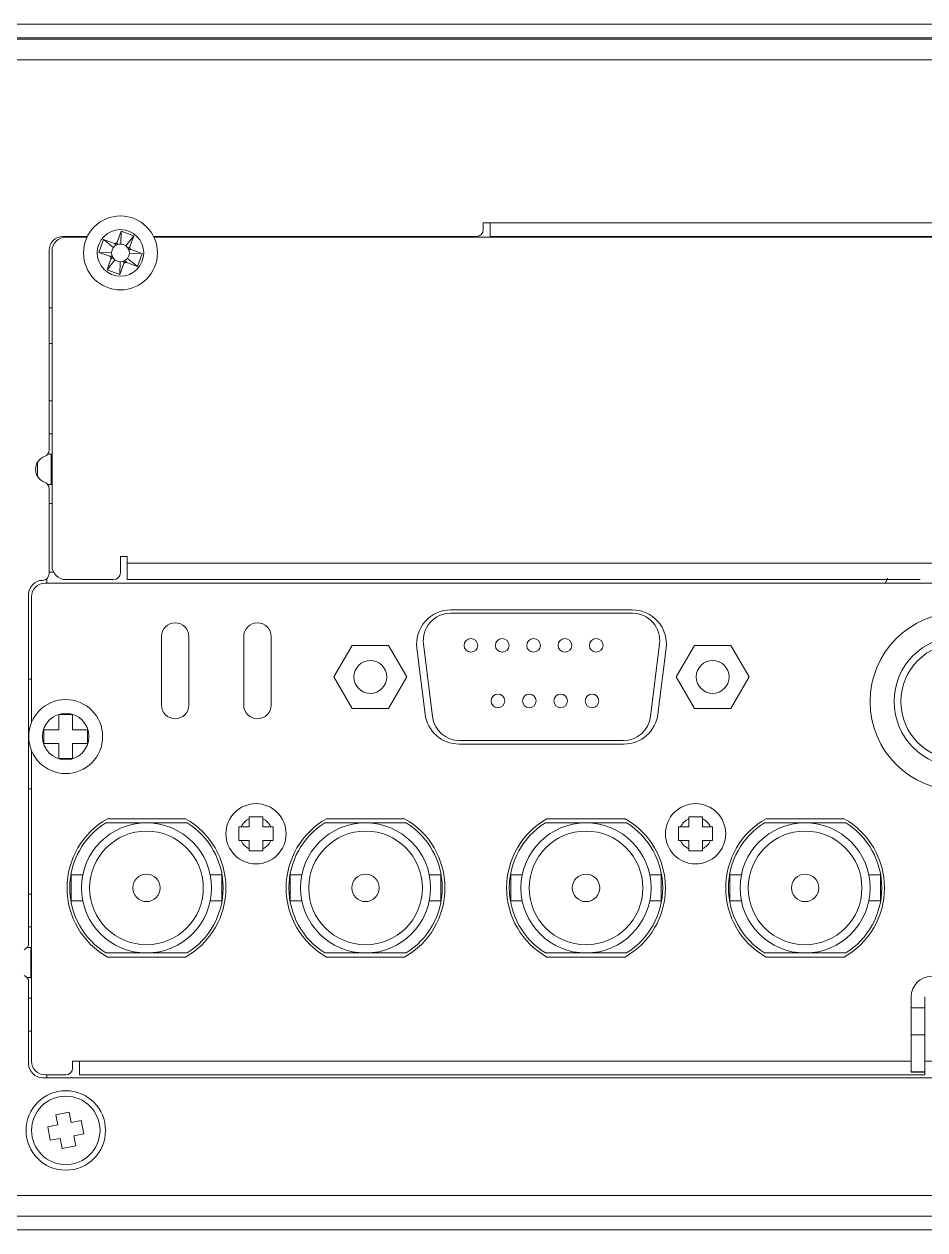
# Model space of a CAD drawing. Header units: millimetres. Extents: x 5 to 589, y 5 to 415.
# Drawn here: x 152.6 to 185.5, y 325.69 to 369.7 of the extents above; entities that cross this region are included whole.
import ezdxf

# ---------------------------------------------------------------- set-up
doc = ezdxf.new("R2010")
doc.units = ezdxf.units.MM

msp = doc.modelspace()

# ---------------------------------------------------------------- linework, layer by layer
at = {"color": 7, "linetype": 'Continuous', "lineweight": 15}
for p, q in [((83.7734, 369.699), (298.2734, 369.699)), ((83.7734, 369.199), (298.2734, 369.199)), ((84.2234, 369.149), (297.8234, 369.149)), ((84.2234, 368.399), (297.8234, 368.399)), ((169.6184, 362.449), (169.3684, 362.449)), ((169.3684, 362.449), (169.3684, 362.199)), ((196.6184, 362.449), (169.6184, 362.449)), ((169.6184, 362.449), (169.6184, 361.949)), ((154.9112, 361.949), (154.0184, 361.949)), ((154.1206, 361.924), (154.8991, 361.924)), ((155.5009, 361.84), (155.3303, 361.37)), ((155.8658, 361.5508), (155.5009, 361.84)), ((155.9005, 361.6949), (155.5009, 361.84)), ((156.1416, 362.1393), (155.9965, 361.7397)), ((156.1292, 361.6739), (156.1416, 362.1393)), ((156.6116, 361.9686), (156.1416, 362.1393)), ((156.3224, 361.6037), (156.6116, 361.9686)), ((156.4664, 361.569), (156.6116, 361.9686)), ((169.1184, 361.949), (157.3299, 361.949)), ((157.342, 361.924), (208.8991, 361.924)), ((158.0956, 361.924), (158.0956, 361.949)), ((167.1234, 361.949), (167.1234, 361.924)), ((196.6184, 361.949), (169.6184, 361.949)), ((169.6184, 361.924), (169.6184, 361.949)), ((153.5184, 361.449), (153.5184, 354.1561)), ((153.6206, 349.924), (153.6206, 361.424)), ((155.7957, 361.3576), (155.3303, 361.37)), ((155.3303, 361.37), (155.7299, 361.2249)), ((156.4454, 361.3403), (156.9109, 361.328)), ((156.9109, 361.328), (156.5112, 361.4731)), ((156.7402, 360.858), (156.9109, 361.328)), ((155.7747, 361.129), (155.6296, 360.7294)), ((155.9187, 361.0943), (155.6296, 360.7294)), ((156.1119, 361.0241), (156.0995, 360.5587)), ((156.0995, 360.5587), (156.2447, 360.9583)), ((156.3406, 361.0031), (156.7402, 360.858)), ((156.3753, 361.1471), (156.7402, 360.858)), ((155.6296, 360.7294), (156.0995, 360.5587)), ((153.5184, 359.349), (153.6206, 359.349)), ((153.6206, 358.049), (153.5184, 358.049)), ((153.6206, 355.9498), (153.5184, 355.9498)), ((153.5184, 354.7498), (153.6206, 354.7498)), ((153.4636, 353.9998), (153.6206, 353.9998)), ((153.5956, 353.9998), (153.5956, 352.8998)), ((153.0956, 353.1822), (153.0956, 353.7158)), ((153.4623, 352.8998), (153.6206, 352.8998)), ((153.5184, 352.7419), (153.5184, 349.649)), ((153.6206, 352.199), (153.5184, 352.199)), ((156.1206, 350.274), (156.3706, 350.274)), ((156.1206, 349.674), (156.1206, 350.274)), ((156.3706, 350.274), (156.3706, 350.024)), ((156.3706, 349.424), (156.3706, 350.024)), ((156.3706, 350.024), (209.8706, 350.024)), ((153.4284, 349.4569), (153.4284, 349.299)), ((153.5184, 349.699), (153.674, 349.699)), ((155.8706, 349.424), (154.1206, 349.424)), ((185.3186, 349.424), (156.3706, 349.424)), ((184.0465, 349.299), (184.1475, 349.474)), ((153.3706, 349.299), (219.1206, 349.299)), ((152.7684, 348.899), (152.7684, 336.1561)), ((152.8706, 348.799), (152.8706, 344.2089)), ((174.8143, 348.199), (168.1768, 348.199)), ((174.8052, 348.324), (168.1859, 348.324)), ((157.6206, 347.349), (157.6206, 344.849)), ((158.6206, 344.849), (158.6206, 347.349)), ((160.6206, 347.349), (160.6206, 344.849)), ((161.6206, 344.849), (161.6206, 347.349)), ((164.5816, 347.024), (163.9177, 345.874)), ((165.9095, 347.024), (164.5816, 347.024)), ((166.5735, 345.874), (165.9095, 347.024)), ((166.9456, 346.9189), (167.2456, 344.5189)), ((167.1844, 347.0763), (167.5121, 344.4263)), ((175.479, 344.4263), (175.8067, 347.0763)), ((175.7456, 344.5189), (176.0456, 346.9189)), ((177.0816, 347.024), (176.4177, 345.874)), ((178.4095, 347.024), (177.0816, 347.024)), ((179.0735, 345.874), (178.4095, 347.024)), ((152.8706, 345.789), (152.7684, 345.789)), ((163.9177, 345.874), (164.5816, 344.724)), ((165.9095, 344.724), (166.5735, 345.874)), ((176.4177, 345.874), (177.0816, 344.724)), ((178.4095, 344.724), (179.0735, 345.874)), ((164.5816, 344.724), (165.9095, 344.724)), ((177.0816, 344.724), (178.4095, 344.724)), ((154.3706, 344.499), (153.8706, 344.499)), ((153.8706, 344.499), (153.8706, 343.949)), ((154.3706, 343.949), (154.3706, 344.499)), ((153.8706, 343.949), (153.3206, 343.949)), ((153.3206, 343.949), (153.3206, 343.449)), ((154.9206, 343.949), (154.3706, 343.949)), ((154.9206, 343.449), (154.9206, 343.949)), ((153.3206, 343.449), (153.8706, 343.449)), ((153.8706, 343.449), (153.8706, 342.899)), ((154.3706, 343.449), (154.9206, 343.449)), ((154.3706, 342.899), (154.3706, 343.449)), ((168.4859, 343.424), (174.5052, 343.424)), ((168.5045, 343.549), (174.4866, 343.549)), ((152.8706, 343.1891), (152.8706, 331.849)), ((153.8706, 342.899), (154.3706, 342.899)), ((152.8706, 341.789), (152.7684, 341.789)), ((158.4969, 340.699), (155.6442, 340.699)), ((161.3206, 340.774), (160.8206, 340.774)), ((160.8206, 340.774), (160.8206, 340.6944)), ((160.8206, 340.6944), (160.8206, 340.399)), ((161.3206, 340.6944), (161.3206, 340.774)), ((161.3206, 340.399), (161.3206, 340.6944)), ((166.4969, 340.699), (163.6442, 340.699)), ((174.5469, 340.699), (171.6942, 340.699)), ((177.3706, 340.774), (176.8706, 340.774)), ((176.8706, 340.774), (176.8706, 340.6944)), ((176.8706, 340.6944), (176.8706, 340.399)), ((177.3706, 340.6944), (177.3706, 340.774)), ((177.3706, 340.399), (177.3706, 340.6944)), ((182.5469, 340.699), (179.6942, 340.699)), ((157.0706, 340.549), (155.5875, 340.549)), ((158.5536, 340.549), (157.0706, 340.549)), ((160.5251, 340.399), (160.4456, 340.399)), ((160.4456, 340.399), (160.4456, 339.899)), ((160.8206, 340.399), (160.5251, 340.399)), ((161.616, 340.399), (161.3206, 340.399)), ((161.6956, 340.399), (161.616, 340.399)), ((161.6956, 339.899), (161.6956, 340.399)), ((165.0706, 340.549), (163.5875, 340.549)), ((166.5536, 340.549), (165.0706, 340.549)), ((173.1206, 340.549), (171.6375, 340.549)), ((174.6036, 340.549), (173.1206, 340.549)), ((176.5751, 340.399), (176.4956, 340.399)), ((176.4956, 340.399), (176.4956, 339.899)), ((176.8706, 340.399), (176.5751, 340.399)), ((177.666, 340.399), (177.3706, 340.399)), ((177.7456, 340.399), (177.666, 340.399)), ((177.7456, 339.899), (177.7456, 340.399)), ((181.1206, 340.549), (179.6375, 340.549)), ((182.6036, 340.549), (181.1206, 340.549)), ((160.4456, 339.899), (160.5251, 339.899)), ((160.5251, 339.899), (160.8206, 339.899)), ((160.8206, 339.899), (160.8206, 339.6036)), ((161.3206, 339.899), (161.616, 339.899)), ((161.3206, 339.6036), (161.3206, 339.899)), ((161.616, 339.899), (161.6956, 339.899)), ((176.4956, 339.899), (176.5751, 339.899)), ((176.5751, 339.899), (176.8706, 339.899)), ((176.8706, 339.899), (176.8706, 339.6036)), ((177.3706, 339.899), (177.666, 339.899)), ((177.3706, 339.6036), (177.3706, 339.899)), ((177.666, 339.899), (177.7456, 339.899)), ((160.8206, 339.6036), (160.8206, 339.524)), ((160.8206, 339.524), (161.3206, 339.524)), ((161.3206, 339.524), (161.3206, 339.6036)), ((176.8706, 339.6036), (176.8706, 339.524)), ((176.8706, 339.524), (177.3706, 339.524)), ((177.3706, 339.524), (177.3706, 339.6036)), ((154.7424, 338.649), (154.3206, 338.649)), ((154.3206, 338.174), (154.3206, 338.649)), ((159.8206, 338.649), (159.3987, 338.649)), ((159.8206, 338.174), (159.8206, 338.649)), ((162.7433, 338.649), (162.3206, 338.649)), ((162.3206, 338.174), (162.3206, 338.649)), ((167.8206, 338.649), (167.3987, 338.649)), ((167.8206, 338.174), (167.8206, 338.649)), ((170.7924, 338.649), (170.3706, 338.649)), ((170.3706, 338.174), (170.3706, 338.649)), ((175.8706, 338.649), (175.4487, 338.649)), ((175.8706, 338.174), (175.8706, 338.649)), ((178.7933, 338.649), (178.3706, 338.649)), ((178.3706, 338.174), (178.3706, 338.649)), ((183.8706, 338.649), (183.4487, 338.649)), ((183.8706, 338.174), (183.8706, 338.649)), ((154.3206, 337.699), (154.3206, 338.174)), ((159.8206, 337.699), (159.8206, 338.174)), ((162.3206, 337.699), (162.3206, 338.174)), ((167.8206, 337.699), (167.8206, 338.174)), ((170.3706, 337.699), (170.3706, 338.174)), ((175.8706, 337.699), (175.8706, 338.174)), ((178.3706, 337.699), (178.3706, 338.174)), ((183.8706, 337.699), (183.8706, 338.174)), ((152.8706, 337.9498), (152.7684, 337.9498)), ((154.3206, 337.699), (154.7433, 337.699)), ((159.3979, 337.699), (159.8206, 337.699)), ((162.3206, 337.699), (162.7424, 337.699)), ((167.3979, 337.699), (167.8206, 337.699)), ((170.3706, 337.699), (170.7933, 337.699)), ((175.4479, 337.699), (175.8706, 337.699)), ((178.3706, 337.699), (178.7924, 337.699)), ((183.4479, 337.699), (183.8706, 337.699)), ((152.7684, 336.7498), (152.8706, 336.7498)), ((152.7136, 335.9998), (152.8706, 335.9998)), ((152.8456, 335.9998), (152.8456, 334.8998)), ((155.5875, 335.799), (157.0706, 335.799)), ((157.0706, 335.799), (158.5536, 335.799)), ((163.5875, 335.799), (165.0706, 335.799)), ((165.0706, 335.799), (166.5536, 335.799)), ((171.6375, 335.799), (173.1206, 335.799)), ((173.1206, 335.799), (174.6036, 335.799)), ((179.6375, 335.799), (181.1206, 335.799)), ((181.1206, 335.799), (182.6036, 335.799)), ((155.6442, 335.649), (158.4969, 335.649)), ((163.6442, 335.649), (166.4969, 335.649)), ((171.6942, 335.649), (174.5469, 335.649)), ((179.6942, 335.649), (182.5469, 335.649)), ((152.7123, 334.8998), (152.8706, 334.8998)), ((152.7684, 334.7419), (152.7684, 331.749)), ((152.7684, 334.1498), (152.8706, 334.1498)), ((184.9956, 333.7961), (184.9956, 334.199)), ((185.4956, 333.7961), (185.4956, 334.199)), ((184.9956, 333.7961), (185.4956, 333.7961)), ((184.9956, 332.8097), (184.9956, 333.7961)), ((185.4956, 333.7961), (185.4956, 332.8097)), ((152.8706, 332.9498), (152.7684, 332.9498)), ((185.4956, 332.8097), (184.9956, 332.8097)), ((184.9956, 331.4626), (184.9956, 332.8097)), ((185.4956, 332.8097), (185.4956, 331.4626)), ((154.3706, 331.849), (154.6206, 331.849)), ((154.3706, 331.599), (154.3706, 331.849)), ((154.6206, 331.849), (154.6206, 331.349)), ((185.7456, 331.849), (185.4956, 331.849)), ((184.9956, 331.4626), (185.4956, 331.4626)), ((184.9956, 331.449), (184.9956, 331.4626)), ((185.4956, 331.449), (184.9956, 331.449)), ((185.4956, 331.4626), (185.4956, 331.449)), ((185.4956, 331.449), (185.4956, 331.349)), ((153.2684, 331.249), (219.2184, 331.249)), ((153.3706, 331.349), (154.1206, 331.349)), ((153.4284, 331.349), (153.4284, 331.249)), ((185.4956, 331.349), (154.6206, 331.349)), ((154.2532, 329.9845), (153.7619, 329.8918)), ((153.7619, 329.8918), (153.8314, 329.5233)), ((154.3228, 329.616), (154.2532, 329.9845)), ((154.6913, 329.6855), (154.3228, 329.616)), ((154.7839, 329.1942), (154.6913, 329.6855)), ((153.8314, 329.5233), (153.4629, 329.4538)), ((153.4629, 329.4538), (153.5556, 328.9625)), ((154.4154, 329.1247), (154.7839, 329.1942)), ((153.5556, 328.9625), (153.9241, 329.032)), ((153.9241, 329.032), (153.9936, 328.6635)), ((153.9936, 328.6635), (154.485, 328.7562)), ((154.485, 328.7562), (154.4154, 329.1247)), ((298.3734, 326.199), (83.6734, 326.199)), ((298.3734, 325.699), (83.6734, 325.699)), ((182.5284, 325.699), (182.5284, 325.694)), ((183.0948, 325.694), (182.5284, 325.694)), ((185.0284, 325.694), (183.0948, 325.694)), ((185.0284, 325.694), (185.0284, 325.699))]:
    msp.add_line(p, q, dxfattribs=at)
at = {"color": 8, "linetype": 'Continuous', "lineweight": 15}
for p, q in [((184.9956, 331.849), (154.6206, 331.849)), ((84.2234, 326.949), (269.6234, 326.949))]:
    msp.add_line(p, q, dxfattribs=at)
at = {"color": 7, "linetype": 'Continuous', "lineweight": 15, "flags": 128}
for points in [[(155.8658, 361.5508), (155.8147, 361.46), (155.7957, 361.3576)], [(155.7957, 361.3576), (155.8023, 361.2827), (155.8261, 361.2114)], [(155.983, 361.6434), (155.919, 361.604), (155.8658, 361.5508)], [(156.1292, 361.6739), (156.0543, 361.6672), (155.983, 361.6434)], [(156.3224, 361.6037), (156.2316, 361.6548), (156.1292, 361.6739)], [(156.415, 361.4865), (156.3756, 361.5506), (156.3224, 361.6037)], [(156.3753, 361.1471), (156.4264, 361.2379), (156.4454, 361.3403)], [(156.4454, 361.3403), (156.4388, 361.4152), (156.415, 361.4865)], [(155.8261, 361.2114), (155.8656, 361.1474), (155.9187, 361.0943)], [(155.9187, 361.0943), (156.0095, 361.0432), (156.1119, 361.0241)], [(156.1119, 361.0241), (156.1868, 361.0308), (156.2581, 361.0545)], [(156.2581, 361.0545), (156.3221, 361.094), (156.3753, 361.1471)]]:
    msp.add_lwpolyline(points, dxfattribs=at)
at = {"color": 7, "linetype": 'Continuous', "lineweight": 15}
for centre, radius in [((156.1206, 361.349), 1.35), ((156.1206, 361.349), 0.85), ((186.7456, 344.974), 3.25), ((168.9156, 347.0272), 0.25), ((170.0606, 347.0272), 0.25), ((171.2056, 347.0272), 0.25), ((172.3506, 347.0272), 0.25), ((173.4956, 347.0272), 0.25), ((186.7456, 344.974), 2.375), ((186.7456, 344.974), 2.125), ((165.2456, 345.874), 0.6), ((177.7456, 345.874), 0.6), ((154.1206, 343.699), 1.35), ((169.9052, 344.9989), 0.25), ((171.0502, 344.9989), 0.25), ((172.1952, 344.9989), 0.25), ((173.3402, 344.9989), 0.25), ((154.1206, 343.699), 0.85), ((161.0706, 340.149), 1.1), ((177.1206, 340.149), 1.1), ((157.0706, 338.174), 2.375), ((157.0706, 338.174), 2.075), ((165.0706, 338.174), 2.375), ((165.0706, 338.174), 2.075), ((173.1206, 338.174), 2.375), ((173.1206, 338.174), 2.075), ((181.1206, 338.174), 2.375), ((181.1206, 338.174), 2.075), ((157.0706, 338.174), 0.5), ((165.0706, 338.174), 0.5), ((173.1206, 338.174), 0.5), ((181.1206, 338.174), 0.5), ((154.1234, 329.324), 1.45), ((154.1234, 329.324), 1.25)]:
    msp.add_circle(centre, radius, dxfattribs=at)
for centre, radius, start, end in [((169.1184, 362.199), 0.25, 270, 0), ((154.0184, 361.449), 0.5, 90, 180), ((154.1206, 361.424), 0.5, 90, 180), ((153.5184, 353.449), 0.5, 109.47122, 250.52878), ((153.2684, 354.1561), 0.25, 289.47122, 0), ((153.2684, 352.7419), 0.25, 0, 70.52878), ((154.1206, 349.924), 0.5, 180, 270), ((153.2684, 349.649), 0.25, 270, 0), ((155.8706, 349.674), 0.25, 270, 0), ((153.2684, 348.899), 0.5, 90, 180), ((153.3706, 348.799), 0.5, 90, 180), ((168.1859, 347.074), 1.25, 90, 187.12502), ((168.1768, 347.199), 1, 90, 187.04918), ((174.8052, 347.074), 1.25, 352.87498, 90), ((174.8143, 347.199), 1, 352.95082, 90), ((158.1206, 347.349), 0.5, 0, 180), ((161.1206, 347.349), 0.5, 0, 180), ((158.1206, 344.849), 0.5, 180, 0), ((161.1206, 344.849), 0.5, 180, 0), ((168.4859, 344.674), 1.25, 187.12502, 270), ((168.5045, 344.549), 1, 187.04918, 270), ((174.4866, 344.549), 1, 270, 352.95082), ((174.5052, 344.674), 1.25, 270, 352.87498), ((157.0706, 338.174), 2.9, 119.46112, 240.53888), ((157.0706, 338.174), 2.9, 299.46112, 60.53888), ((161.0706, 340.149), 0.6, 114.62432, 155.37568), ((161.0706, 340.149), 0.6, 24.62432, 65.37568), ((165.0706, 338.174), 2.9, 119.46112, 240.53888), ((165.0706, 338.174), 2.9, 299.46112, 60.53888), ((173.1206, 338.174), 2.9, 119.46112, 240.53888), ((173.1206, 338.174), 2.9, 299.46112, 60.53888), ((177.1206, 340.149), 0.6, 114.62432, 155.37568), ((177.1206, 340.149), 0.6, 24.62432, 65.37568), ((181.1206, 338.174), 2.9, 119.46112, 240.53888), ((181.1206, 338.174), 2.9, 299.46112, 60.53888), ((157.0706, 338.174), 2.8, 121.98203, 238.01797), ((157.0706, 338.174), 2.8, 301.98203, 58.01797), ((165.0706, 338.174), 2.8, 121.98203, 238.01797), ((165.0706, 338.174), 2.8, 301.98203, 58.01797), ((173.1206, 338.174), 2.8, 121.98203, 238.01797), ((173.1206, 338.174), 2.8, 301.98203, 58.01797), ((181.1206, 338.174), 2.8, 121.98203, 238.01797), ((181.1206, 338.174), 2.8, 301.98203, 58.01797), ((161.0706, 340.149), 0.6, 204.62432, 245.37568), ((161.0706, 340.149), 0.6, 294.62432, 335.37568), ((177.1206, 340.149), 0.6, 204.62432, 245.37568), ((177.1206, 340.149), 0.6, 294.62432, 335.37568), ((152.5184, 336.1561), 0.25, 289.47122, 0), ((152.5184, 334.7419), 0.25, 0, 70.52878), ((185.7456, 334.199), 0.75, 90, 180), ((153.3706, 331.849), 0.5, 180, 270), ((153.2684, 331.749), 0.5, 180, 270), ((154.1206, 331.599), 0.25, 270, 0)]:
    msp.add_arc(centre, radius, start, end, dxfattribs=at)
for points, knots in [([(155.9005, 361.6949), (155.9087, 361.6928), (155.9252, 361.6886), (155.9507, 361.693), (155.973, 361.7051), (155.9886, 361.7218), (155.9942, 361.7346), (155.9965, 361.7397)], [0, 0, 0, 0, 0.2148953, 0.4298148, 0.6442829, 0.8585397, 1, 1, 1, 1]), ([(155.9965, 361.7397), (155.9965, 361.7397), (155.9965, 361.7381), (156.0006, 361.7285), (156.0031, 361.7084), (156.0027, 361.6782), (155.9964, 361.6596), (155.99, 361.6498), (155.9857, 361.6454), (155.9831, 361.6435), (155.983, 361.6434)], [0, 0, 0, 0, 0.0000493, 0.0616559, 0.4942287, 0.7445418, 0.8703259, 0.9334749, 0.9967767, 1, 1, 1, 1]), ([(155.983, 361.6434), (155.9828, 361.6434), (155.9593, 361.6377), (155.924, 361.6652), (155.9053, 361.6864), (155.9021, 361.6933), (155.9005, 361.6949), (155.9005, 361.6949)], [0, 0, 0, 0, 0.003225, 0.5053785, 0.9382956, 0.9999503, 1, 1, 1, 1]), ([(156.415, 361.4865), (156.415, 361.4867), (156.4095, 361.5104), (156.4366, 361.5482), (156.458, 361.5589), (156.4649, 361.569), (156.4664, 361.569), (156.4664, 361.569)], [0, 0, 0, 0, 0.0032261, 0.5053791, 0.9382955, 0.9999507, 1, 1, 1, 1]), ([(156.5112, 361.4731), (156.5112, 361.4731), (156.5097, 361.4715), (156.5, 361.4743), (156.48, 361.4651), (156.4498, 361.467), (156.4312, 361.4731), (156.4214, 361.4795), (156.417, 361.4839), (156.4151, 361.4864), (156.415, 361.4865)], [0, 0, 0, 0, 0.0000497, 0.0616561, 0.4942294, 0.7445427, 0.8703269, 0.9334761, 0.9967779, 1, 1, 1, 1]), ([(156.4664, 361.569), (156.4643, 361.5608), (156.4601, 361.5444), (156.4646, 361.5189), (156.4767, 361.4965), (156.4934, 361.4809), (156.5062, 361.4753), (156.5112, 361.4731)], [0, 0, 0, 0, 0.2148707, 0.429797, 0.6442718, 0.8585353, 1, 1, 1, 1]), ([(155.7299, 361.2249), (155.7299, 361.2249), (155.7314, 361.2249), (155.7411, 361.229), (155.7612, 361.2316), (155.7914, 361.2311), (155.8099, 361.2248), (155.8198, 361.2184), (155.8241, 361.2141), (155.826, 361.2115), (155.8261, 361.2114)], [0, 0, 0, 0, 0.0000493, 0.0616553, 0.4942292, 0.7445425, 0.8703255, 0.9334758, 0.9967776, 1, 1, 1, 1]), ([(155.7747, 361.129), (155.7768, 361.1372), (155.781, 361.1536), (155.7765, 361.1791), (155.7644, 361.2015), (155.7477, 361.2171), (155.735, 361.2227), (155.7299, 361.2249)], [0, 0, 0, 0, 0.2148993, 0.4297964, 0.6442813, 0.8585656, 1, 1, 1, 1]), ([(155.8261, 361.2114), (155.8261, 361.2113), (155.8318, 361.1877), (155.8044, 361.1525), (155.7832, 361.1337), (155.7762, 361.1305), (155.7747, 361.129), (155.7747, 361.129)], [0, 0, 0, 0, 0.003225, 0.5053783, 0.9382955, 0.9999503, 1, 1, 1, 1]), ([(156.2447, 360.9583), (156.2447, 360.9583), (156.2431, 360.9598), (156.2459, 360.9695), (156.2367, 360.9896), (156.2385, 361.0198), (156.2447, 361.0384), (156.2511, 361.0482), (156.2554, 361.0526), (156.258, 361.0544), (156.2581, 361.0545)], [0, 0, 0, 0, 0.0000497, 0.0616555, 0.4942293, 0.7445426, 0.8703255, 0.9334758, 0.9967776, 1, 1, 1, 1]), ([(156.3406, 361.0031), (156.3324, 361.0052), (156.316, 361.0094), (156.2905, 361.0049), (156.2681, 360.9929), (156.2525, 360.9761), (156.2469, 360.9634), (156.2447, 360.9583)], [0, 0, 0, 0, 0.2148706, 0.4298024, 0.6442676, 0.8585601, 1, 1, 1, 1]), ([(156.2581, 361.0545), (156.2583, 361.0546), (156.2818, 361.0603), (156.3199, 361.0328), (156.3305, 361.0116), (156.3406, 361.0047), (156.3406, 361.0031), (156.3406, 361.0031)], [0, 0, 0, 0, 0.003225, 0.5053786, 0.9382955, 0.9999507, 1, 1, 1, 1])]:
    msp.add_open_spline(points, degree=3, knots=knots, dxfattribs=at)

doc.saveas('drawing.dxf')
